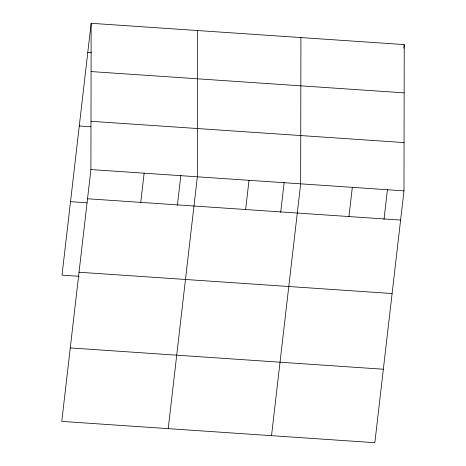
<?xml version="1.0" encoding="UTF-8"?>
<svg xmlns="http://www.w3.org/2000/svg" width="466" height="466" viewBox="0 0 466 466"><rect width="100%" height="100%" fill="white"/><g stroke="black" fill="none" stroke-linecap="round" stroke-linejoin="round"><path stroke-width="0.7" d="M90.911 169.56L91.155 23.3L404.226 44.596L403.981 190.862L374.845 442.7L61.774 421.404L90.911 169.56L403.981 190.862M197.601 30.54L197.357 176.8L168.214 428.644M300.914 37.571L300.669 183.831L271.532 435.669M91.155 23.3L62.019 275.138L79.278 276.315M140.755 202.39L144.134 173.183M177.377 205.343L180.843 175.35M245.634 209.525L249.013 180.319M280.689 212.374L284.161 182.381M348.947 216.55L352.325 187.344M384.001 219.399L387.473 189.406M403.818 48.161L404.226 44.596M87.777 52.507L91.371 52.751M91.074 71.566L404.15 92.862M90.992 121.294L404.063 142.59M79.272 125.977L90.783 126.758M87.532 198.766L400.603 220.069M70.517 201.673L87.06 202.797M79.028 272.237L392.104 293.533M70.273 347.933L383.343 369.229"/></g></svg>
